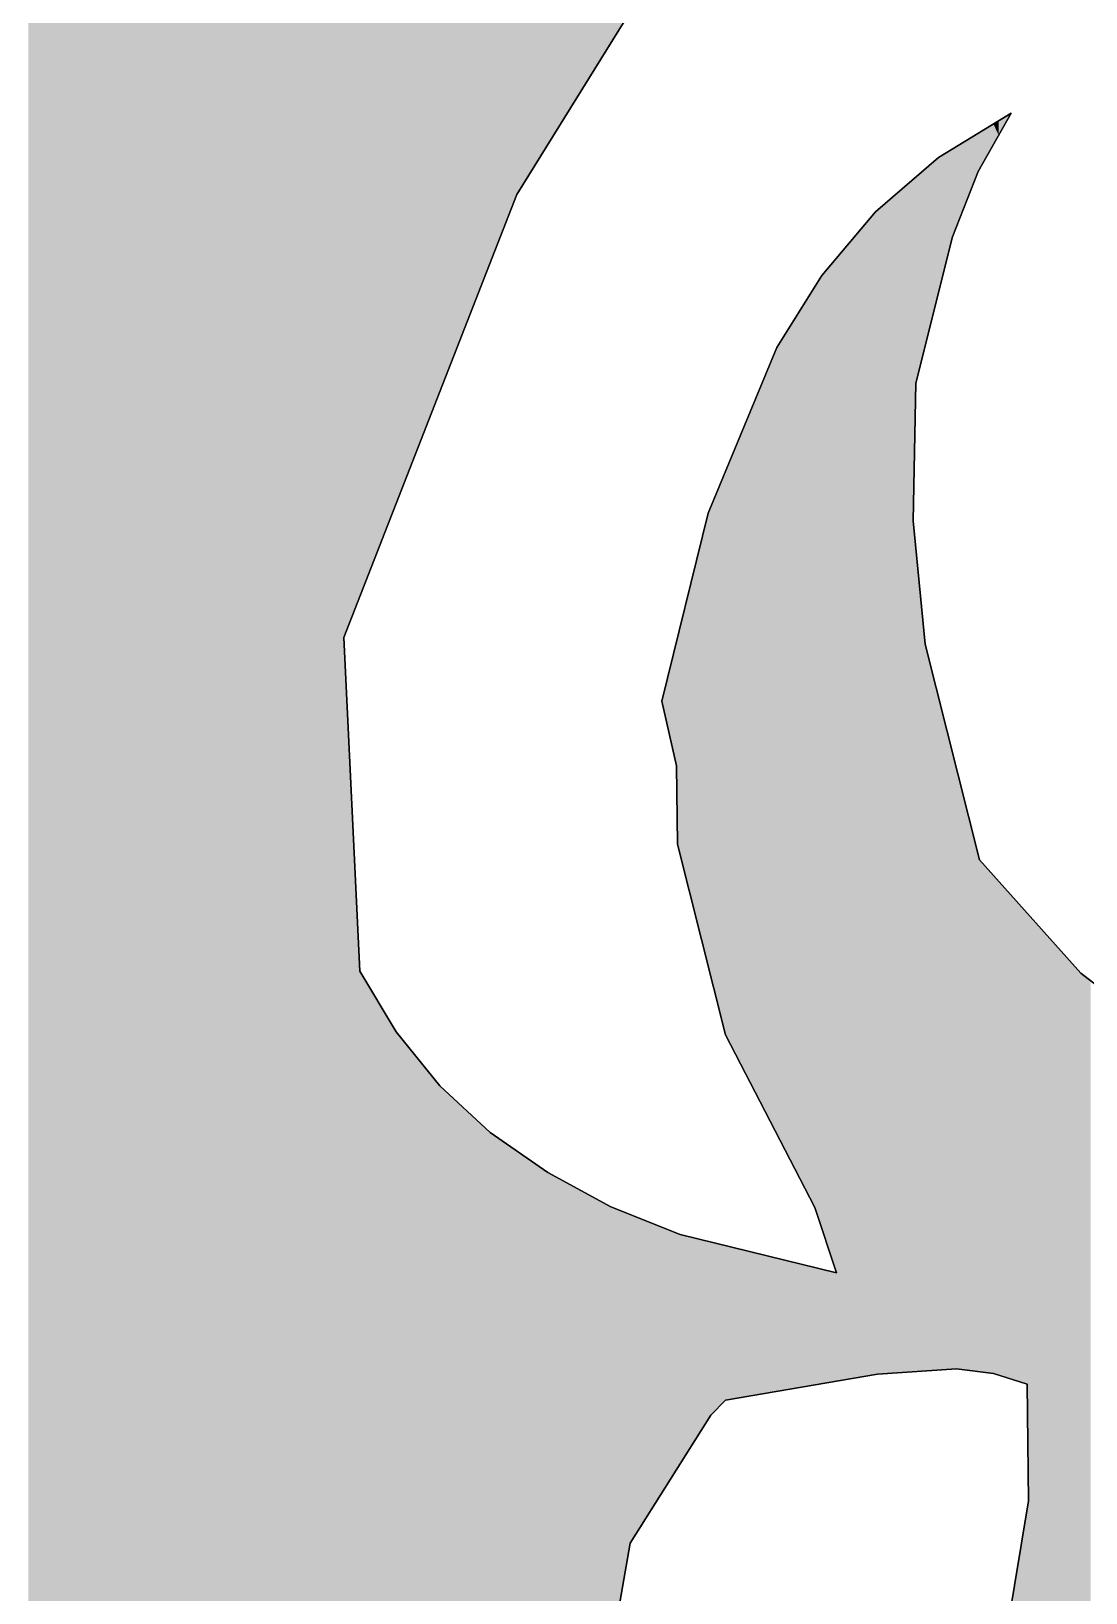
# Model space of a CAD drawing. Extents: x 15.2 to 16.8, y 8.5 to 9.48.
# Drawn here: x 15.4188 to 15.6401, y 8.8279 to 9.1555 of the extents above; entities that cross this region are included whole.
import ezdxf

# ---------------------------------------------------------------- set-up
doc = ezdxf.new("R2010")
doc.units = 0
doc.layers.add('LAYER_1', color=7, linetype='CONTINUOUS')

# ---------------------------------------------------------------- blocks, each defined once
blk = doc.blocks.new('*U9')
at = {"layer": 'LAYER_1', "color": 2}
for points in [[(15.53347, 9.14185), (15.53236, 9.35001), (15.53347, 9.3503)], [(15.53444, 9.14342), (15.53347, 9.3503), (15.53444, 9.35055)], [(15.5368, 9.14722), (15.53444, 9.35055), (15.5368, 9.35116)], [(15.53778, 9.1488), (15.5368, 9.35116), (15.53778, 9.35141)], [(15.53875, 9.15036), (15.53778, 9.35141), (15.53875, 9.35166)], [(15.54028, 9.15282), (15.53875, 9.35166), (15.54028, 9.35206)], [(15.54042, 9.15305), (15.54028, 9.35206), (15.54042, 9.3521)], [(15.54167, 9.15506), (15.54042, 9.3521), (15.54167, 9.35242)], [(15.5207, 9.12125), (15.51972, 9.34675), (15.5207, 9.347)], [(15.52111, 9.12192), (15.5207, 9.347), (15.52111, 9.34711)], [(15.52236, 9.12393), (15.52111, 9.34711), (15.52236, 9.34743)], [(15.52334, 9.1255), (15.52236, 9.34743), (15.52334, 9.34768)], [(15.52403, 9.12662), (15.52334, 9.34768), (15.52403, 9.34786)], [(15.52444, 9.12729), (15.52403, 9.34786), (15.52444, 9.34797)], [(15.52486, 9.12796), (15.52444, 9.34797), (15.52486, 9.34808)], [(15.52639, 9.13043), (15.52486, 9.34808), (15.52639, 9.34847)], [(15.52722, 9.13177), (15.52639, 9.34847), (15.52722, 9.34868)], [(15.52958, 9.13558), (15.52722, 9.34868), (15.52958, 9.34929)], [(15.53097, 9.13782), (15.52958, 9.34929), (15.53097, 9.34965)], [(15.53236, 9.14006), (15.53097, 9.34965), (15.53236, 9.35001)], [(15.50778, 9.08814), (15.50528, 9.34301), (15.50778, 9.34366)], [(15.50875, 9.09063), (15.50778, 9.34366), (15.50875, 9.34391)], [(15.51139, 9.09739), (15.50875, 9.34391), (15.51139, 9.34459)], [(15.51348, 9.10274), (15.51139, 9.34459), (15.51348, 9.34513)], [(15.515, 9.10665), (15.51348, 9.34513), (15.515, 9.34553)], [(15.51514, 9.107), (15.515, 9.34553), (15.51514, 9.34556)], [(15.51611, 9.1095), (15.51514, 9.34556), (15.51611, 9.34581)], [(15.51681, 9.11127), (15.51611, 9.34581), (15.51681, 9.34599)], [(15.51847, 9.11555), (15.51681, 9.34599), (15.51847, 9.34642)], [(15.51889, 9.11661), (15.51847, 9.34642), (15.51889, 9.34653)], [(15.51959, 9.1184), (15.51889, 9.34653), (15.51959, 9.34671)], [(15.51972, 9.11875), (15.51959, 9.34671), (15.51972, 9.34675)], [(15.49542, 9.05646), (15.49194, 9.33957), (15.49542, 9.34047)], [(15.50111, 9.07106), (15.49542, 9.34047), (15.50111, 9.34194)], [(15.50444, 9.07959), (15.50111, 9.34194), (15.50444, 9.3428)], [(15.50458, 9.07995), (15.50444, 9.3428), (15.50458, 9.34284)], [(15.50528, 9.08173), (15.50458, 9.34284), (15.50528, 9.34301)], [(15.49194, 9.04756), (15.49181, 9.33953), (15.49194, 9.33957)], [(15.49167, 9.04684), (15.49097, 9.27473), (15.49167, 9.27495)], [(15.49181, 9.04721), (15.49167, 9.27495), (15.49181, 9.275)], [(15.48375, 8.51194), (15.47583, 9.26995), (15.48375, 9.27245)], [(15.48389, 8.51189), (15.48375, 9.27245), (15.48389, 9.27249)], [(15.48375, 8.51194), (15.48375, 9.27245), (15.48389, 8.51189)], [(15.48444, 8.51167), (15.48389, 9.27249), (15.48444, 9.27267)], [(15.48389, 8.51189), (15.48389, 9.27249), (15.48444, 8.51167)], [(15.48736, 9.03581), (15.48444, 9.27267), (15.48736, 9.27359)], [(15.48778, 9.03689), (15.48736, 9.27359), (15.48778, 9.27372)], [(15.48889, 9.03974), (15.48778, 9.27372), (15.48889, 9.27408)], [(15.49014, 9.04293), (15.48889, 9.27408), (15.49014, 9.27447)], [(15.49097, 9.04507), (15.49014, 9.27447), (15.49097, 9.27473)], [(15.47083, 8.51698), (15.46972, 9.26802), (15.47083, 9.26837)], [(15.47236, 8.51639), (15.47083, 9.26837), (15.47236, 9.26885)], [(15.47083, 8.51698), (15.47083, 9.26837), (15.47236, 8.51639)], [(15.47583, 8.51503), (15.47236, 9.26885), (15.47583, 9.26995)], [(15.47236, 8.51639), (15.47236, 9.26885), (15.47583, 8.51503)], [(15.47583, 8.51503), (15.47583, 9.26995), (15.48375, 8.51194)], [(15.46736, 8.51834), (15.45722, 9.26407), (15.46736, 9.26727)], [(15.46847, 8.5179), (15.46736, 9.26727), (15.46847, 9.26763)], [(15.46736, 8.51834), (15.46736, 9.26727), (15.46847, 8.5179)], [(15.46944, 8.51753), (15.46847, 9.26763), (15.46944, 9.26793)], [(15.46847, 8.5179), (15.46847, 9.26763), (15.46944, 8.51753)], [(15.46972, 8.51742), (15.46944, 9.26793), (15.46972, 9.26802)], [(15.46944, 8.51753), (15.46944, 9.26793), (15.46972, 8.51742)], [(15.46972, 8.51742), (15.46972, 9.26802), (15.47083, 8.51698)], [(15.4518, 8.5265), (15.44847, 9.26131), (15.4518, 9.26236)], [(15.45722, 8.52365), (15.4518, 9.26236), (15.45722, 9.26407)], [(15.4518, 8.5265), (15.4518, 9.26236), (15.45722, 8.52365)], [(15.45722, 8.52365), (15.45722, 9.26407), (15.46736, 8.51834)], [(15.44486, 8.53014), (15.43861, 9.25819), (15.44486, 9.26017)], [(15.44847, 8.52824), (15.44486, 9.26017), (15.44847, 9.26131)], [(15.44486, 8.53014), (15.44486, 9.26017), (15.44847, 8.52824)], [(15.44847, 8.52824), (15.44847, 9.26131), (15.4518, 8.5265)], [(15.43319, 8.5381), (15.4318, 9.25482), (15.43319, 9.25551)], [(15.43861, 8.5344), (15.43319, 9.25551), (15.43861, 9.25819)], [(15.43319, 8.5381), (15.43319, 9.25551), (15.43861, 8.5344)], [(15.43861, 8.5344), (15.43861, 9.25819), (15.44486, 8.53014)], [(15.4318, 8.53904), (15.4243, 9.2511), (15.4318, 9.25482)], [(15.4318, 8.53904), (15.4318, 9.25482), (15.43319, 8.5381)], [(15.41945, 8.54837), (15.41819, 9.24807), (15.41945, 9.2487)], [(15.4243, 8.54416), (15.41945, 9.2487), (15.4243, 9.2511)], [(15.41945, 8.54837), (15.41945, 9.2487), (15.4243, 8.54416)], [(15.4243, 8.54416), (15.4243, 9.2511), (15.4318, 8.53904)], [(15.41819, 8.54945), (15.41819, 9.24807), (15.41945, 8.54837)], [(15.62181, 9.13369), (15.62181, 9.13673), (15.62444, 9.13833)], [(15.6175, 9.12611), (15.61514, 9.13267), (15.6175, 9.1341)], [(15.61778, 9.1266), (15.6175, 9.1341), (15.61778, 9.13427)], [(15.62069, 9.13173), (15.61778, 9.13427), (15.62069, 9.13605)], [(15.62181, 9.13369), (15.62069, 9.13605), (15.62181, 9.13673)], [(15.61208, 9.11236), (15.60916, 9.12903), (15.61208, 9.1308)], [(15.61222, 9.11272), (15.61208, 9.1308), (15.61222, 9.13089)], [(15.61292, 9.11448), (15.61222, 9.13089), (15.61292, 9.13131)], [(15.61514, 9.12012), (15.61292, 9.13131), (15.61514, 9.13267)], [(15.6075, 9.09396), (15.60639, 9.12663), (15.6075, 9.12759)], [(15.60916, 9.10064), (15.6075, 9.12759), (15.60916, 9.12903)], [(15.60389, 8.87426), (15.60181, 9.12268), (15.60389, 9.12447)], [(15.60444, 9.08167), (15.60389, 9.12447), (15.60444, 9.12495)], [(15.60639, 9.08949), (15.60444, 9.12495), (15.60639, 9.12663)], [(15.59986, 8.87399), (15.5993, 9.12052), (15.59986, 9.121)], [(15.60042, 8.87402), (15.59986, 9.121), (15.60042, 9.12148)], [(15.60111, 8.87407), (15.60042, 9.12148), (15.60111, 9.12207)], [(15.60139, 8.87409), (15.60111, 9.12207), (15.60139, 9.12231)], [(15.60181, 8.87412), (15.60139, 9.12231), (15.60181, 9.12268)], [(15.59597, 8.87368), (15.5957, 9.11731), (15.59597, 9.11764)], [(15.59639, 8.87375), (15.59597, 9.11764), (15.59639, 9.118)], [(15.59667, 8.87377), (15.59639, 9.118), (15.59667, 9.11824)], [(15.59778, 8.87385), (15.59667, 9.11824), (15.59778, 9.1192)], [(15.59819, 8.87387), (15.59778, 9.1192), (15.59819, 9.11956)], [(15.59847, 8.87389), (15.59819, 9.11956), (15.59847, 9.1198)], [(15.5993, 8.87395), (15.59847, 9.1198), (15.5993, 9.12052)], [(15.595, 8.87352), (15.59153, 9.11237), (15.595, 9.11648)], [(15.5957, 8.87363), (15.595, 9.11648), (15.5957, 9.11731)], [(15.59097, 8.87283), (15.58778, 9.10792), (15.59097, 9.11171)], [(15.59153, 8.87293), (15.59097, 9.11171), (15.59153, 9.11237)], [(15.58778, 8.89501), (15.58639, 9.10628), (15.58778, 9.10792)], [(15.58486, 8.90376), (15.58472, 9.1043), (15.58486, 9.10446)], [(15.58639, 8.89916), (15.58486, 9.10446), (15.58639, 9.10628)], [(15.58486, 8.90376), (15.58486, 9.10446), (15.58639, 8.89916)], [(15.58639, 8.89916), (15.58639, 9.10628), (15.58778, 8.89501)], [(15.5832, 8.90875), (15.58222, 9.10029), (15.5832, 9.10186)], [(15.58403, 8.90626), (15.5832, 9.10186), (15.58403, 9.10318)], [(15.5832, 8.90875), (15.5832, 9.10186), (15.58403, 8.90626)], [(15.58445, 8.905), (15.58403, 9.10318), (15.58445, 9.10386)], [(15.58403, 8.90626), (15.58403, 9.10318), (15.58445, 8.905)], [(15.58472, 8.90417), (15.58445, 9.10386), (15.58472, 9.1043)], [(15.58445, 8.905), (15.58445, 9.10386), (15.58472, 8.90417)], [(15.58472, 8.90417), (15.58472, 9.1043), (15.58486, 8.90376)], [(15.58111, 8.91278), (15.5807, 9.09785), (15.58111, 9.09851)], [(15.58181, 8.91143), (15.58111, 9.09851), (15.58181, 9.09963)], [(15.58111, 8.91278), (15.58111, 9.09851), (15.58181, 8.91143)], [(15.58209, 8.9109), (15.58181, 9.09963), (15.58209, 9.10008)], [(15.58181, 8.91143), (15.58181, 9.09963), (15.58209, 8.9109)], [(15.58222, 8.91063), (15.58209, 9.10008), (15.58222, 9.10029)], [(15.58209, 8.9109), (15.58209, 9.10008), (15.58222, 8.91063)], [(15.58222, 8.91063), (15.58222, 9.10029), (15.5832, 8.90875)], [(15.57945, 8.916), (15.57847, 9.09428), (15.57945, 9.09585)], [(15.57958, 8.91573), (15.57945, 9.09585), (15.57958, 9.09607)], [(15.57945, 8.916), (15.57945, 9.09585), (15.57958, 8.91573)], [(15.58014, 8.91466), (15.57958, 9.09607), (15.58014, 9.09696)], [(15.57958, 8.91573), (15.57958, 9.09607), (15.58014, 8.91466)], [(15.5807, 8.91358), (15.58014, 9.09696), (15.5807, 9.09785)], [(15.58014, 8.91466), (15.58014, 9.09696), (15.5807, 8.91358)], [(15.5807, 8.91358), (15.5807, 9.09785), (15.58111, 8.91278)], [(15.57708, 8.92057), (15.57652, 9.09116), (15.57708, 9.09206)], [(15.57791, 8.91896), (15.57708, 9.09206), (15.57791, 9.09339)], [(15.57708, 8.92057), (15.57708, 9.09206), (15.57791, 8.91896)], [(15.57806, 8.91868), (15.57791, 9.09339), (15.57806, 9.09362)], [(15.57791, 8.91896), (15.57791, 9.09339), (15.57806, 8.91868)], [(15.57847, 8.91788), (15.57806, 9.09362), (15.57847, 9.09428)], [(15.57806, 8.91868), (15.57806, 9.09362), (15.57847, 8.91788)], [(15.57847, 8.91788), (15.57847, 9.09428), (15.57945, 8.916)], [(15.57514, 8.92432), (15.57444, 9.08716), (15.57514, 9.08884)], [(15.57528, 8.92406), (15.57514, 9.08884), (15.57528, 9.08917)], [(15.57514, 8.92432), (15.57514, 9.08884), (15.57528, 8.92406)], [(15.57542, 8.92379), (15.57528, 9.08917), (15.57542, 9.08939)], [(15.57528, 8.92406), (15.57528, 9.08917), (15.57542, 8.92379)], [(15.57652, 8.92165), (15.57542, 9.08939), (15.57652, 9.09116)], [(15.57542, 8.92379), (15.57542, 9.08939), (15.57652, 8.92165)], [(15.57652, 8.92165), (15.57652, 9.09116), (15.57708, 8.92057)], [(15.57361, 8.92729), (15.57292, 9.08349), (15.57361, 9.08516)], [(15.57389, 8.92675), (15.57361, 9.08516), (15.57389, 9.08582)], [(15.57361, 8.92729), (15.57361, 9.08516), (15.57389, 8.92675)], [(15.57444, 8.92567), (15.57389, 9.08582), (15.57444, 9.08716)], [(15.57389, 8.92675), (15.57389, 9.08582), (15.57444, 8.92567)], [(15.57444, 8.92567), (15.57444, 9.08716), (15.57514, 8.92432)], [(15.57292, 8.92862), (15.57195, 9.08116), (15.57292, 9.08349)], [(15.57292, 8.92862), (15.57292, 9.08349), (15.57361, 8.92729)], [(15.57097, 8.93239), (15.57041, 9.07748), (15.57097, 9.07881)], [(15.57111, 8.93211), (15.57097, 9.07881), (15.57111, 9.07916)], [(15.57097, 8.93239), (15.57097, 9.07881), (15.57111, 8.93211)], [(15.5718, 8.93077), (15.57111, 9.07916), (15.5718, 9.08082)], [(15.57111, 8.93211), (15.57111, 9.07916), (15.5718, 8.93077)], [(15.57195, 8.9305), (15.5718, 9.08082), (15.57195, 9.08116)], [(15.5718, 8.93077), (15.5718, 9.08082), (15.57195, 8.9305)], [(15.57195, 8.9305), (15.57195, 9.08116), (15.57292, 8.92862)], [(15.56986, 8.93454), (15.56917, 9.07448), (15.56986, 9.07614)], [(15.57, 8.93426), (15.56986, 9.07614), (15.57, 9.07648)], [(15.56986, 8.93454), (15.56986, 9.07614), (15.57, 8.93426)], [(15.57014, 8.934), (15.57, 9.07648), (15.57014, 9.07681)], [(15.57, 8.93426), (15.57, 9.07648), (15.57014, 8.934)], [(15.57041, 8.93346), (15.57014, 9.07681), (15.57041, 9.07748)], [(15.57014, 8.934), (15.57014, 9.07681), (15.57041, 8.93346)], [(15.57041, 8.93346), (15.57041, 9.07748), (15.57097, 8.93239)], [(15.5682, 8.93775), (15.56792, 9.07148), (15.5682, 9.07215)], [(15.56903, 8.93614), (15.5682, 9.07215), (15.56903, 9.07415)], [(15.5682, 8.93775), (15.5682, 9.07215), (15.56903, 8.93614)], [(15.56917, 8.93587), (15.56903, 9.07415), (15.56917, 9.07448)], [(15.56903, 8.93614), (15.56903, 9.07415), (15.56917, 8.93587)], [(15.56917, 8.93587), (15.56917, 9.07448), (15.56986, 8.93454)], [(15.56681, 8.94044), (15.56584, 9.06647), (15.56681, 9.0688)], [(15.56694, 8.94018), (15.56681, 9.0688), (15.56694, 9.06913)], [(15.56681, 8.94044), (15.56681, 9.0688), (15.56694, 8.94018)], [(15.56778, 8.93856), (15.56694, 9.06913), (15.56778, 9.07114)], [(15.56694, 8.94018), (15.56694, 9.06913), (15.56778, 8.93856)], [(15.56792, 8.93829), (15.56778, 9.07114), (15.56792, 9.07148)], [(15.56778, 8.93856), (15.56778, 9.07114), (15.56792, 8.93829)], [(15.56792, 8.93829), (15.56792, 9.07148), (15.5682, 8.93775)], [(15.56584, 8.94231), (15.56514, 9.06479), (15.56584, 9.06647)], [(15.56584, 8.94231), (15.56584, 9.06647), (15.56681, 8.94044)], [(15.56445, 8.945), (15.56375, 9.06145), (15.56445, 9.06313)], [(15.56514, 8.94366), (15.56445, 9.06313), (15.56514, 9.06479)], [(15.56445, 8.945), (15.56445, 9.06313), (15.56514, 8.94366)], [(15.56514, 8.94366), (15.56514, 9.06479), (15.56584, 8.94231)], [(15.56278, 8.95167), (15.56236, 9.05813), (15.56278, 9.05912)], [(15.56306, 8.95056), (15.56278, 9.05912), (15.56306, 9.05979)], [(15.56278, 8.95167), (15.56278, 9.05912), (15.56306, 8.95056)], [(15.56333, 8.94945), (15.56306, 9.05979), (15.56333, 9.06046)], [(15.56306, 8.95056), (15.56306, 9.05979), (15.56333, 8.94945)], [(15.56375, 8.94779), (15.56333, 9.06046), (15.56375, 9.06145)], [(15.56333, 8.94945), (15.56333, 9.06046), (15.56375, 8.94779)], [(15.56375, 8.94779), (15.56375, 9.06145), (15.56445, 8.945)], [(15.56125, 8.95777), (15.56111, 9.05511), (15.56125, 9.05545)], [(15.56139, 8.95723), (15.56125, 9.05545), (15.56139, 9.05578)], [(15.56125, 8.95777), (15.56125, 9.05545), (15.56139, 8.95723)], [(15.56181, 8.95555), (15.56139, 9.05578), (15.56181, 9.05679)], [(15.56139, 8.95723), (15.56139, 9.05578), (15.56181, 8.95555)], [(15.56194, 8.95501), (15.56181, 9.05679), (15.56194, 9.05712)], [(15.56181, 8.95555), (15.56181, 9.05679), (15.56194, 8.95501)], [(15.56209, 8.95444), (15.56194, 9.05712), (15.56209, 9.05746)], [(15.56194, 8.95501), (15.56194, 9.05712), (15.56209, 8.95444)], [(15.56236, 8.95333), (15.56209, 9.05746), (15.56236, 9.05813)], [(15.56209, 8.95444), (15.56209, 9.05746), (15.56236, 8.95333)], [(15.56236, 8.95333), (15.56236, 9.05813), (15.56278, 8.95167)], [(15.56028, 8.96168), (15.55986, 9.05051), (15.56028, 9.05219)], [(15.5607, 8.96), (15.56028, 9.05219), (15.5607, 9.05389)], [(15.56028, 8.96168), (15.56028, 9.05219), (15.5607, 8.96)], [(15.56083, 8.95945), (15.5607, 9.05389), (15.56083, 9.05444)], [(15.5607, 8.96), (15.5607, 9.05389), (15.56083, 8.95945)], [(15.56111, 8.95834), (15.56083, 9.05444), (15.56111, 9.05511)], [(15.56083, 8.95945), (15.56083, 9.05444), (15.56111, 8.95834)], [(15.56111, 8.95834), (15.56111, 9.05511), (15.56125, 8.95777)], [(15.55944, 8.96501), (15.55916, 9.04767), (15.55944, 9.0488)], [(15.55972, 8.9639), (15.55944, 9.0488), (15.55972, 9.04993)], [(15.55944, 8.96501), (15.55944, 9.0488), (15.55972, 8.9639)], [(15.55986, 8.96333), (15.55972, 9.04993), (15.55986, 9.05051)], [(15.55972, 8.9639), (15.55972, 9.04993), (15.55986, 8.96333)], [(15.55986, 8.96333), (15.55986, 9.05051), (15.56028, 8.96168)], [(15.55889, 8.96721), (15.55861, 9.04544), (15.55889, 9.04657)], [(15.55903, 8.96667), (15.55889, 9.04657), (15.55903, 9.04712)], [(15.55889, 8.96721), (15.55889, 9.04657), (15.55903, 8.96667)], [(15.55916, 8.96613), (15.55903, 9.04712), (15.55916, 9.04767)], [(15.55903, 8.96667), (15.55903, 9.04712), (15.55916, 8.96613)], [(15.55916, 8.96613), (15.55916, 9.04767), (15.55944, 8.96501)], [(15.55819, 8.97), (15.55778, 9.04206), (15.55819, 9.04374)], [(15.55834, 8.96943), (15.55819, 9.04374), (15.55834, 9.04431)], [(15.55819, 8.97), (15.55819, 9.04374), (15.55834, 8.96943)], [(15.55847, 8.96889), (15.55834, 9.04431), (15.55847, 9.04486)], [(15.55834, 8.96943), (15.55834, 9.04431), (15.55847, 8.96889)], [(15.55861, 8.96832), (15.55847, 9.04486), (15.55861, 9.04544)], [(15.55847, 8.96889), (15.55847, 9.04486), (15.55861, 8.96832)], [(15.55861, 8.96832), (15.55861, 9.04544), (15.55889, 8.96721)], [(15.55778, 8.97166), (15.55625, 9.03584), (15.55778, 9.04206)], [(15.55778, 8.97166), (15.55778, 9.04206), (15.55819, 8.97)], [(15.55625, 8.97779), (15.55611, 9.03529), (15.55625, 9.03584)], [(15.55625, 8.97779), (15.55625, 9.03584), (15.55778, 8.97166)], [(15.55597, 8.9789), (15.555, 9.03077), (15.55597, 9.03471)], [(15.55611, 8.97833), (15.55597, 9.03471), (15.55611, 9.03529)], [(15.55597, 8.9789), (15.55597, 9.03471), (15.55611, 8.97833)], [(15.55611, 8.97833), (15.55611, 9.03529), (15.55625, 8.97779)], [(15.55472, 8.98389), (15.55459, 9.02909), (15.55472, 9.02964)], [(15.555, 8.98278), (15.55472, 9.02964), (15.555, 9.03077)], [(15.55472, 8.98389), (15.55472, 9.02964), (15.555, 8.98278)], [(15.555, 8.98278), (15.555, 9.03077), (15.55597, 8.9789)], [(15.48444, 8.51167), (15.48444, 9.02833), (15.48736, 8.51054)], [(15.55417, 9.00139), (15.55292, 9.02232), (15.55417, 9.02739)], [(15.55444, 8.985), (15.55417, 9.02739), (15.55444, 9.02852)], [(15.55417, 9.00139), (15.55417, 9.02739), (15.55444, 8.985)], [(15.55459, 8.98443), (15.55444, 9.02852), (15.55459, 9.02909)], [(15.55444, 8.985), (15.55444, 9.02852), (15.55459, 8.98443)], [(15.55459, 8.98443), (15.55459, 9.02909), (15.55472, 8.98389)], [(15.55278, 9.00759), (15.55111, 9.015), (15.55278, 9.02174)], [(15.55292, 9.00696), (15.55278, 9.02174), (15.55292, 9.02232)], [(15.55278, 9.00759), (15.55278, 9.02174), (15.55292, 9.00696)], [(15.55292, 9.00696), (15.55292, 9.02232), (15.55417, 9.00139)], [(15.61292, 8.87486), (15.61292, 9.001), (15.61514, 8.87459)], [(15.61514, 8.87459), (15.61514, 8.99215), (15.6175, 8.87429)], [(15.6175, 8.87429), (15.6175, 8.98277), (15.61778, 8.87425)], [(15.61778, 8.87425), (15.61778, 8.98166), (15.62069, 8.87389)], [(15.62069, 8.87389), (15.62069, 8.9784), (15.62181, 8.87354)], [(15.62181, 8.87354), (15.62181, 8.97716), (15.62444, 8.87271)], [(15.62444, 8.87271), (15.62444, 8.97421), (15.62486, 8.87258)], [(15.62486, 8.87258), (15.62486, 8.97374), (15.62736, 8.8718)], [(15.62736, 8.8718), (15.62736, 8.97095), (15.62778, 8.87166)], [(15.62778, 8.87166), (15.62778, 8.97048), (15.62806, 8.84722)], [(15.48736, 8.51054), (15.48736, 8.96715), (15.48778, 8.51037)], [(15.48778, 8.51037), (15.48778, 8.95833), (15.48889, 8.50994)], [(15.48889, 8.50994), (15.48889, 8.95647), (15.49014, 8.50945)], [(15.49014, 8.50945), (15.49014, 8.95438), (15.49097, 8.50913)], [(15.49097, 8.50913), (15.49097, 8.95299), (15.49167, 8.50886)], [(15.49167, 8.50886), (15.49167, 8.95183), (15.49181, 8.5088)], [(15.49181, 8.5088), (15.49181, 8.95159), (15.49194, 8.50875)], [(15.49194, 8.50875), (15.49194, 8.95137), (15.49542, 8.50782)], [(15.49542, 8.50782), (15.49542, 8.94556), (15.50111, 8.5063)], [(15.62806, 8.73048), (15.62778, 8.84554), (15.62806, 8.84722)], [(15.62736, 8.72792), (15.62486, 8.82789), (15.62736, 8.84299)], [(15.62778, 8.72946), (15.62736, 8.84299), (15.62778, 8.84554)]]:
    blk.add_solid(points, dxfattribs=at)
at = {"layer": 'LAYER_1', "color": 2, "extrusion": (0, 0, -1)}
for points in [[(-15.53347, 9.14185), (-15.53347, 9.3503), (-15.53444, 9.14342)], [(-15.53444, 9.14342), (-15.53444, 9.35055), (-15.5368, 9.14722)], [(-15.5368, 9.14722), (-15.5368, 9.35116), (-15.53778, 9.1488)], [(-15.53778, 9.1488), (-15.53778, 9.35141), (-15.53875, 9.15036)], [(-15.53875, 9.15036), (-15.53875, 9.35166), (-15.54028, 9.15282)], [(-15.54028, 9.15282), (-15.54028, 9.35206), (-15.54042, 9.15305)], [(-15.54042, 9.15305), (-15.54042, 9.3521), (-15.54167, 9.15506)], [(-15.54167, 9.15506), (-15.54167, 9.35242), (-15.54264, 9.15663)], [(-15.5207, 9.12125), (-15.5207, 9.347), (-15.52111, 9.12192)], [(-15.52111, 9.12192), (-15.52111, 9.34711), (-15.52236, 9.12393)], [(-15.52236, 9.12393), (-15.52236, 9.34743), (-15.52334, 9.1255)], [(-15.52334, 9.1255), (-15.52334, 9.34768), (-15.52403, 9.12662)], [(-15.52403, 9.12662), (-15.52403, 9.34786), (-15.52444, 9.12729)], [(-15.52444, 9.12729), (-15.52444, 9.34797), (-15.52486, 9.12796)], [(-15.52486, 9.12796), (-15.52486, 9.34808), (-15.52639, 9.13043)], [(-15.52639, 9.13043), (-15.52639, 9.34847), (-15.52722, 9.13177)], [(-15.52722, 9.13177), (-15.52722, 9.34868), (-15.52958, 9.13558)], [(-15.52958, 9.13558), (-15.52958, 9.34929), (-15.53097, 9.13782)], [(-15.53097, 9.13782), (-15.53097, 9.34965), (-15.53236, 9.14006)], [(-15.53236, 9.14006), (-15.53236, 9.35001), (-15.53347, 9.14185)], [(-15.50778, 9.08814), (-15.50778, 9.34366), (-15.50875, 9.09063)], [(-15.50875, 9.09063), (-15.50875, 9.34391), (-15.51139, 9.09739)], [(-15.51139, 9.09739), (-15.51139, 9.34459), (-15.51348, 9.10274)], [(-15.51348, 9.10274), (-15.51348, 9.34513), (-15.515, 9.10665)], [(-15.515, 9.10665), (-15.515, 9.34553), (-15.51514, 9.107)], [(-15.51514, 9.107), (-15.51514, 9.34556), (-15.51611, 9.1095)], [(-15.51611, 9.1095), (-15.51611, 9.34581), (-15.51681, 9.11127)], [(-15.51681, 9.11127), (-15.51681, 9.34599), (-15.51847, 9.11555)], [(-15.51847, 9.11555), (-15.51847, 9.34642), (-15.51889, 9.11661)], [(-15.51889, 9.11661), (-15.51889, 9.34653), (-15.51959, 9.1184)], [(-15.51959, 9.1184), (-15.51959, 9.34671), (-15.51972, 9.11875)], [(-15.51972, 9.11875), (-15.51972, 9.34675), (-15.5207, 9.12125)], [(-15.49542, 9.05646), (-15.49542, 9.34047), (-15.50111, 9.07106)], [(-15.50111, 9.07106), (-15.50111, 9.34194), (-15.50444, 9.07959)], [(-15.50444, 9.07959), (-15.50444, 9.3428), (-15.50458, 9.07995)], [(-15.50458, 9.07995), (-15.50458, 9.34284), (-15.50528, 9.08173)], [(-15.50528, 9.08173), (-15.50528, 9.34301), (-15.50778, 9.08814)], [(-15.49181, 9.04721), (-15.49181, 9.33953), (-15.49194, 9.04756)], [(-15.49194, 9.04756), (-15.49194, 9.33957), (-15.49542, 9.05646)], [(-15.49167, 9.04684), (-15.49167, 9.27495), (-15.49181, 9.04721)], [(-15.48444, 9.02833), (-15.48444, 9.27267), (-15.48736, 9.03581)], [(-15.48736, 9.03581), (-15.48736, 9.27359), (-15.48778, 9.03689)], [(-15.48778, 9.03689), (-15.48778, 9.27372), (-15.48889, 9.03974)], [(-15.48889, 9.03974), (-15.48889, 9.27408), (-15.49014, 9.04293)], [(-15.49014, 9.04293), (-15.49014, 9.27447), (-15.49097, 9.04507)], [(-15.49097, 9.04507), (-15.49097, 9.27473), (-15.49167, 9.04684)], [(-15.6175, 9.12611), (-15.6175, 9.1341), (-15.61778, 9.1266)], [(-15.61778, 9.1266), (-15.61778, 9.13427), (-15.62069, 9.13173)], [(-15.62069, 9.13173), (-15.62069, 9.13605), (-15.62181, 9.13369)], [(-15.61208, 9.11236), (-15.61208, 9.1308), (-15.61222, 9.11272)], [(-15.61222, 9.11272), (-15.61222, 9.13089), (-15.61292, 9.11448)], [(-15.61292, 9.11448), (-15.61292, 9.13131), (-15.61514, 9.12012)], [(-15.61514, 9.12012), (-15.61514, 9.13267), (-15.6175, 9.12611)], [(-15.6075, 9.09396), (-15.6075, 9.12759), (-15.60916, 9.10064)], [(-15.60916, 9.10064), (-15.60916, 9.12903), (-15.61208, 9.11236)], [(-15.60389, 9.05278), (-15.60389, 9.12447), (-15.60444, 9.08167)], [(-15.60444, 9.08167), (-15.60444, 9.12495), (-15.60639, 9.08949)], [(-15.60639, 9.08949), (-15.60639, 9.12663), (-15.6075, 9.09396)], [(-15.59986, 8.87399), (-15.59986, 9.121), (-15.60042, 8.87402)], [(-15.60042, 8.87402), (-15.60042, 9.12148), (-15.60111, 8.87407)], [(-15.60111, 8.87407), (-15.60111, 9.12207), (-15.60139, 8.87409)], [(-15.60139, 8.87409), (-15.60139, 9.12231), (-15.60181, 8.87412)], [(-15.60181, 8.87412), (-15.60181, 9.12268), (-15.60389, 8.87426)], [(-15.59597, 8.87368), (-15.59597, 9.11764), (-15.59639, 8.87375)], [(-15.59639, 8.87375), (-15.59639, 9.118), (-15.59667, 8.87377)], [(-15.59667, 8.87377), (-15.59667, 9.11824), (-15.59778, 8.87385)], [(-15.59778, 8.87385), (-15.59778, 9.1192), (-15.59819, 8.87387)], [(-15.59819, 8.87387), (-15.59819, 9.11956), (-15.59847, 8.87389)], [(-15.59847, 8.87389), (-15.59847, 9.1198), (-15.5993, 8.87395)], [(-15.5993, 8.87395), (-15.5993, 9.12052), (-15.59986, 8.87399)], [(-15.595, 8.87352), (-15.595, 9.11648), (-15.5957, 8.87363)], [(-15.5957, 8.87363), (-15.5957, 9.11731), (-15.59597, 8.87368)], [(-15.59097, 8.87283), (-15.59097, 9.11171), (-15.59153, 8.87293)], [(-15.59153, 8.87293), (-15.59153, 9.11237), (-15.595, 8.87352)], [(-15.58778, 8.87229), (-15.58778, 9.10792), (-15.59097, 8.87283)], [(-15.60389, 8.87426), (-15.60389, 9.05278), (-15.60444, 8.87429)], [(-15.60444, 8.87429), (-15.60389, 9.05278), (-15.60444, 9.04703)], [(-15.60444, 8.87429), (-15.60444, 9.04703), (-15.60639, 8.87443)], [(-15.60639, 8.87443), (-15.60444, 9.04703), (-15.60639, 9.02694)], [(-15.48736, 8.51054), (-15.48444, 9.02833), (-15.48736, 8.96715)], [(-15.60639, 8.87443), (-15.60639, 9.02694), (-15.6075, 8.8745)], [(-15.6075, 8.8745), (-15.60639, 9.02694), (-15.6075, 9.02252)], [(-15.6075, 8.8745), (-15.6075, 9.02252), (-15.60916, 8.87461)], [(-15.60916, 8.87461), (-15.6075, 9.02252), (-15.60916, 9.01591)], [(-15.60916, 8.87461), (-15.60916, 9.01591), (-15.61208, 8.87481)], [(-15.61208, 8.87481), (-15.60916, 9.01591), (-15.61208, 9.00432)], [(-15.61208, 8.87481), (-15.61208, 9.00432), (-15.61222, 8.87482)], [(-15.61222, 8.87482), (-15.61208, 9.00432), (-15.61222, 9.00375)], [(-15.61222, 8.87482), (-15.61222, 9.00375), (-15.61292, 8.87486)], [(-15.61292, 8.87486), (-15.61222, 9.00375), (-15.61292, 9.001)], [(-15.61514, 8.87459), (-15.61292, 9.001), (-15.61514, 8.99215)], [(-15.6175, 8.87429), (-15.61514, 8.99215), (-15.6175, 8.98277)], [(-15.61778, 8.87425), (-15.6175, 8.98277), (-15.61778, 8.98166)], [(-15.62069, 8.87389), (-15.61778, 8.98166), (-15.62069, 8.9784)], [(-15.62181, 8.87354), (-15.62069, 8.9784), (-15.62181, 8.97716)], [(-15.62444, 8.87271), (-15.62181, 8.97716), (-15.62444, 8.97421)], [(-15.62486, 8.87258), (-15.62444, 8.97421), (-15.62486, 8.97374)], [(-15.62736, 8.8718), (-15.62486, 8.97374), (-15.62736, 8.97095)], [(-15.62778, 8.87166), (-15.62736, 8.97095), (-15.62778, 8.97048)], [(-15.62806, 8.84722), (-15.62778, 8.97048), (-15.62806, 8.97017)], [(-15.62806, 8.73048), (-15.62806, 8.97017), (-15.63111, 8.74167)], [(-15.63111, 8.74167), (-15.62806, 8.97017), (-15.63111, 8.96676)], [(-15.48778, 8.51037), (-15.48736, 8.96715), (-15.48778, 8.95833)], [(-15.63111, 8.74167), (-15.63111, 8.96676), (-15.63181, 8.74423)], [(-15.63181, 8.74423), (-15.63111, 8.96676), (-15.63181, 8.96598)], [(-15.63181, 8.74423), (-15.63181, 8.96598), (-15.63319, 8.74931)], [(-15.63319, 8.74931), (-15.63181, 8.96598), (-15.63319, 8.96443)], [(-15.63319, 8.74931), (-15.63319, 8.96443), (-15.63472, 8.75492)], [(-15.63472, 8.75492), (-15.63319, 8.96443), (-15.63472, 8.96272)], [(-15.63472, 8.75492), (-15.63472, 8.96272), (-15.63902, 8.77069)], [(-15.63902, 8.77069), (-15.63472, 8.96272), (-15.63902, 8.95791)], [(-15.48889, 8.50994), (-15.48778, 8.95833), (-15.48889, 8.95647)], [(-15.63902, 8.77069), (-15.63902, 8.95791), (-15.64111, 8.77835)], [(-15.64111, 8.77835), (-15.63902, 8.95791), (-15.64111, 8.9563)], [(-15.49014, 8.50945), (-15.48889, 8.95647), (-15.49014, 8.95438)], [(-15.49097, 8.50913), (-15.49014, 8.95438), (-15.49097, 8.95299)], [(-15.49167, 8.50886), (-15.49097, 8.95299), (-15.49167, 8.95183)], [(-15.49181, 8.5088), (-15.49167, 8.95183), (-15.49181, 8.95159)], [(-15.49194, 8.50875), (-15.49181, 8.95159), (-15.49194, 8.95137)], [(-15.49542, 8.50782), (-15.49194, 8.95137), (-15.49542, 8.94556)], [(-15.50111, 8.5063), (-15.49542, 8.94556), (-15.50111, 8.93856)], [(-15.50111, 8.53167), (-15.50111, 8.93856), (-15.50444, 8.55664)], [(-15.50444, 8.55664), (-15.50111, 8.93856), (-15.50444, 8.93447)], [(-15.50444, 8.60833), (-15.50444, 8.93447), (-15.50458, 8.60915)], [(-15.50458, 8.60915), (-15.50444, 8.93447), (-15.50458, 8.9343)], [(-15.50458, 8.60915), (-15.50458, 8.9343), (-15.50528, 8.61313)], [(-15.50528, 8.61313), (-15.50458, 8.9343), (-15.50528, 8.93365)], [(-15.50528, 8.61313), (-15.50528, 8.93365), (-15.50778, 8.62751)], [(-15.50778, 8.62751), (-15.50528, 8.93365), (-15.50778, 8.93131)], [(-15.50778, 8.62751), (-15.50778, 8.93131), (-15.50875, 8.63309)], [(-15.50875, 8.63309), (-15.50778, 8.93131), (-15.50875, 8.93041)], [(-15.50875, 8.63309), (-15.50875, 8.93041), (-15.51139, 8.64826)], [(-15.51139, 8.64826), (-15.50875, 8.93041), (-15.51139, 8.92794)], [(-15.51139, 8.64826), (-15.51139, 8.92794), (-15.51348, 8.66027)], [(-15.51348, 8.66027), (-15.51139, 8.92794), (-15.51348, 8.92599)], [(-15.51348, 8.66027), (-15.51348, 8.92599), (-15.515, 8.66904)], [(-15.515, 8.66904), (-15.51348, 8.92599), (-15.515, 8.92457)], [(-15.515, 8.66904), (-15.515, 8.92457), (-15.51514, 8.66982)], [(-15.51514, 8.66982), (-15.515, 8.92457), (-15.51514, 8.92444)], [(-15.51514, 8.66982), (-15.51514, 8.92444), (-15.51611, 8.67543)], [(-15.51611, 8.67543), (-15.51514, 8.92444), (-15.51611, 8.92377)], [(-15.51611, 8.67543), (-15.51611, 8.92377), (-15.51681, 8.67941)], [(-15.51681, 8.67941), (-15.51611, 8.92377), (-15.51681, 8.92329)], [(-15.51681, 8.67941), (-15.51681, 8.92329), (-15.51847, 8.689)], [(-15.51847, 8.689), (-15.51681, 8.92329), (-15.51847, 8.92214)], [(-15.51847, 8.689), (-15.51847, 8.92214), (-15.51889, 8.69138)], [(-15.51889, 8.69138), (-15.51847, 8.92214), (-15.51889, 8.92185)], [(-15.51889, 8.69138), (-15.51889, 8.92185), (-15.51959, 8.6954)], [(-15.51959, 8.6954), (-15.51889, 8.92185), (-15.51959, 8.92137)], [(-15.51959, 8.6954), (-15.51959, 8.92137), (-15.51972, 8.69618)], [(-15.51972, 8.69618), (-15.51959, 8.92137), (-15.51972, 8.92128)], [(-15.51972, 8.69618), (-15.51972, 8.92128), (-15.5207, 8.70179)], [(-15.5207, 8.70179), (-15.51972, 8.92128), (-15.5207, 8.92061)], [(-15.5207, 8.70179), (-15.5207, 8.92061), (-15.52111, 8.70417)], [(-15.52111, 8.70417), (-15.5207, 8.92061), (-15.52111, 8.92032)], [(-15.52111, 8.70417), (-15.52111, 8.92032), (-15.52236, 8.71134)], [(-15.52236, 8.71134), (-15.52111, 8.92032), (-15.52236, 8.91946)], [(-15.52236, 8.71134), (-15.52236, 8.91946), (-15.52334, 8.71696)], [(-15.52334, 8.71696), (-15.52236, 8.91946), (-15.52334, 8.91879)], [(-15.52334, 8.71696), (-15.52334, 8.91879), (-15.52403, 8.72094)], [(-15.52403, 8.72094), (-15.52334, 8.91879), (-15.52403, 8.91831)], [(-15.52403, 8.72094), (-15.52403, 8.91831), (-15.52444, 8.72331)], [(-15.52444, 8.72331), (-15.52403, 8.91831), (-15.52444, 8.91803)], [(-15.52444, 8.72331), (-15.52444, 8.91803), (-15.52486, 8.72573)], [(-15.52486, 8.72573), (-15.52444, 8.91803), (-15.52486, 8.91774)], [(-15.52486, 8.72573), (-15.52486, 8.91774), (-15.52639, 8.73451)], [(-15.52639, 8.73451), (-15.52486, 8.91774), (-15.52639, 8.91669)], [(-15.52639, 8.73451), (-15.52639, 8.91669), (-15.52722, 8.7393)], [(-15.52722, 8.7393), (-15.52639, 8.91669), (-15.52722, 8.91611)], [(-15.52722, 8.7393), (-15.52722, 8.91611), (-15.52958, 8.75287)], [(-15.52958, 8.75287), (-15.52722, 8.91611), (-15.52958, 8.91482)], [(-15.52958, 8.75287), (-15.52958, 8.91482), (-15.53097, 8.76086)], [(-15.53097, 8.76086), (-15.52958, 8.91482), (-15.53097, 8.91406)], [(-15.53097, 8.76086), (-15.53097, 8.91406), (-15.53236, 8.76886)], [(-15.53236, 8.76886), (-15.53097, 8.91406), (-15.53236, 8.9133)], [(-15.53236, 8.76886), (-15.53236, 8.9133), (-15.53347, 8.77525)], [(-15.53347, 8.77525), (-15.53236, 8.9133), (-15.53347, 8.91269)], [(-15.53347, 8.77525), (-15.53347, 8.91269), (-15.53444, 8.78083)], [(-15.53444, 8.78083), (-15.53347, 8.91269), (-15.53444, 8.91216)], [(-15.53444, 8.78083), (-15.53444, 8.91216), (-15.5368, 8.7944)], [(-15.5368, 8.7944), (-15.53444, 8.91216), (-15.5368, 8.91087)], [(-15.5368, 8.7944), (-15.5368, 8.91087), (-15.53778, 8.80001)], [(-15.53778, 8.80001), (-15.5368, 8.91087), (-15.53778, 8.91034)], [(-15.53778, 8.80001), (-15.53778, 8.91034), (-15.53875, 8.80559)], [(-15.53875, 8.80559), (-15.53778, 8.91034), (-15.53875, 8.90981)], [(-15.53875, 8.80559), (-15.53875, 8.90981), (-15.54028, 8.81436)], [(-15.54028, 8.81436), (-15.53875, 8.90981), (-15.54028, 8.90897)], [(-15.54028, 8.81436), (-15.54028, 8.90897), (-15.54042, 8.81518)], [(-15.54042, 8.81518), (-15.54028, 8.90897), (-15.54042, 8.90889)], [(-15.54042, 8.81518), (-15.54042, 8.90889), (-15.54167, 8.82235)], [(-15.54167, 8.82235), (-15.54042, 8.90889), (-15.54167, 8.90839)], [(-15.54167, 8.82235), (-15.54167, 8.90839), (-15.54264, 8.82793)], [(-15.54264, 8.82793), (-15.54167, 8.90839), (-15.54264, 8.90801)], [(-15.54264, 8.82793), (-15.54264, 8.90801), (-15.54445, 8.83834)], [(-15.54445, 8.83834), (-15.54264, 8.90801), (-15.54445, 8.90728)], [(-15.54445, 8.83834), (-15.54445, 8.90728), (-15.54639, 8.84141)], [(-15.54639, 8.84141), (-15.54445, 8.90728), (-15.54639, 8.9065)], [(-15.54639, 8.84141), (-15.54639, 8.9065), (-15.54736, 8.84295)], [(-15.54736, 8.84295), (-15.54639, 8.9065), (-15.54736, 8.90611)], [(-15.54736, 8.84295), (-15.54736, 8.90611), (-15.54778, 8.84361)], [(-15.54778, 8.84361), (-15.54736, 8.90611), (-15.54778, 8.90594)], [(-15.54778, 8.84361), (-15.54778, 8.90594), (-15.54833, 8.84449)], [(-15.54833, 8.84449), (-15.54778, 8.90594), (-15.54833, 8.90572)], [(-15.54833, 8.84449), (-15.54833, 8.90572), (-15.54958, 8.84646)], [(-15.54958, 8.84646), (-15.54833, 8.90572), (-15.54958, 8.90522)], [(-15.54958, 8.84646), (-15.54958, 8.90522), (-15.55042, 8.84778)], [(-15.55042, 8.84778), (-15.54958, 8.90522), (-15.55042, 8.90489)], [(-15.55042, 8.84778), (-15.55042, 8.90489), (-15.55111, 8.84888)], [(-15.55111, 8.84888), (-15.55042, 8.90489), (-15.55111, 8.90461)], [(-15.55111, 8.84888), (-15.55111, 8.90461), (-15.55278, 8.85151)], [(-15.55278, 8.85151), (-15.55111, 8.90461), (-15.55278, 8.90394)], [(-15.55278, 8.85151), (-15.55278, 8.90394), (-15.55292, 8.85174)], [(-15.55292, 8.85174), (-15.55278, 8.90394), (-15.55292, 8.90388)], [(-15.55292, 8.85174), (-15.55292, 8.90388), (-15.55417, 8.85371)], [(-15.55417, 8.85371), (-15.55292, 8.90388), (-15.55417, 8.90338)], [(-15.55417, 8.85371), (-15.55417, 8.90338), (-15.55444, 8.85415)], [(-15.55444, 8.85415), (-15.55417, 8.90338), (-15.55444, 8.90327)], [(-15.55444, 8.85415), (-15.55444, 8.90327), (-15.55459, 8.85438)], [(-15.55459, 8.85438), (-15.55444, 8.90327), (-15.55459, 8.90321)], [(-15.55459, 8.85438), (-15.55459, 8.90321), (-15.55472, 8.85459)], [(-15.55472, 8.85459), (-15.55459, 8.90321), (-15.55472, 8.90316)], [(-15.55472, 8.85459), (-15.55472, 8.90316), (-15.555, 8.85503)], [(-15.555, 8.85503), (-15.55472, 8.90316), (-15.555, 8.90305)], [(-15.555, 8.85503), (-15.555, 8.90305), (-15.55597, 8.85657)], [(-15.55597, 8.85657), (-15.555, 8.90305), (-15.55597, 8.90281)], [(-15.55597, 8.85657), (-15.55597, 8.90281), (-15.55611, 8.85679)], [(-15.55611, 8.85679), (-15.55597, 8.90281), (-15.55611, 8.90278)], [(-15.55611, 8.85679), (-15.55611, 8.90278), (-15.55625, 8.85701)], [(-15.55625, 8.85701), (-15.55611, 8.90278), (-15.55625, 8.90274)], [(-15.55625, 8.85701), (-15.55625, 8.90274), (-15.55778, 8.85943)], [(-15.55778, 8.85943), (-15.55625, 8.90274), (-15.55778, 8.90237)], [(-15.55778, 8.85943), (-15.55778, 8.90237), (-15.55819, 8.86009)], [(-15.55819, 8.86009), (-15.55778, 8.90237), (-15.55819, 8.90227)], [(-15.55819, 8.86009), (-15.55819, 8.90227), (-15.55834, 8.86031)], [(-15.55834, 8.86031), (-15.55819, 8.90227), (-15.55834, 8.90223)], [(-15.55834, 8.86031), (-15.55834, 8.90223), (-15.55847, 8.86053)], [(-15.55847, 8.86053), (-15.55834, 8.90223), (-15.55847, 8.9022)], [(-15.55847, 8.86053), (-15.55847, 8.9022), (-15.55861, 8.86075)], [(-15.55861, 8.86075), (-15.55847, 8.9022), (-15.55861, 8.90216)], [(-15.55861, 8.86075), (-15.55861, 8.90216), (-15.55889, 8.86119)], [(-15.55889, 8.86119), (-15.55861, 8.90216), (-15.55889, 8.90209)], [(-15.55889, 8.86119), (-15.55889, 8.90209), (-15.55903, 8.86141)], [(-15.55903, 8.86141), (-15.55889, 8.90209), (-15.55903, 8.90206)], [(-15.55903, 8.86141), (-15.55903, 8.90206), (-15.55916, 8.86162)], [(-15.55916, 8.86162), (-15.55903, 8.90206), (-15.55916, 8.90203)], [(-15.55916, 8.86162), (-15.55916, 8.90203), (-15.55944, 8.86206)], [(-15.55944, 8.86206), (-15.55916, 8.90203), (-15.55944, 8.90196)], [(-15.55944, 8.86206), (-15.55944, 8.90196), (-15.55972, 8.8625)], [(-15.55972, 8.8625), (-15.55944, 8.90196), (-15.55972, 8.90189)], [(-15.55972, 8.8625), (-15.55972, 8.90189), (-15.55986, 8.86273)], [(-15.55986, 8.86273), (-15.55972, 8.90189), (-15.55986, 8.90186)], [(-15.55986, 8.86273), (-15.55986, 8.90186), (-15.56028, 8.86338)], [(-15.56028, 8.86338), (-15.55986, 8.90186), (-15.56028, 8.90175)], [(-15.56028, 8.86338), (-15.56028, 8.90175), (-15.5607, 8.86405)], [(-15.5607, 8.86405), (-15.56028, 8.90175), (-15.5607, 8.90165)], [(-15.5607, 8.86405), (-15.5607, 8.90165), (-15.56083, 8.86426)], [(-15.56083, 8.86426), (-15.5607, 8.90165), (-15.56083, 8.90162)], [(-15.56083, 8.86426), (-15.56083, 8.90162), (-15.56111, 8.8647)], [(-15.56111, 8.8647), (-15.56083, 8.90162), (-15.56111, 8.90155)], [(-15.56111, 8.8647), (-15.56111, 8.90155), (-15.56125, 8.86492)], [(-15.56125, 8.86492), (-15.56111, 8.90155), (-15.56125, 8.90151)], [(-15.56125, 8.86492), (-15.56125, 8.90151), (-15.56139, 8.86514)], [(-15.56139, 8.86514), (-15.56125, 8.90151), (-15.56139, 8.90148)], [(-15.56139, 8.86514), (-15.56139, 8.90148), (-15.56181, 8.86558)], [(-15.56181, 8.86558), (-15.56139, 8.90148), (-15.56181, 8.90138)], [(-15.56181, 8.86558), (-15.56181, 8.90138), (-15.56194, 8.86572)], [(-15.56194, 8.86572), (-15.56181, 8.90138), (-15.56194, 8.90134)], [(-15.56194, 8.86572), (-15.56194, 8.90134), (-15.56209, 8.86587)], [(-15.56209, 8.86587), (-15.56194, 8.90134), (-15.56209, 8.90131)], [(-15.56209, 8.86587), (-15.56209, 8.90131), (-15.56236, 8.86616)], [(-15.56236, 8.86616), (-15.56209, 8.90131), (-15.56236, 8.90124)], [(-15.56236, 8.86616), (-15.56236, 8.90124), (-15.56278, 8.86659)], [(-15.56278, 8.86659), (-15.56236, 8.90124), (-15.56278, 8.90114)], [(-15.56278, 8.86659), (-15.56278, 8.90114), (-15.56306, 8.86688)], [(-15.56306, 8.86688), (-15.56278, 8.90114), (-15.56306, 8.90107)], [(-15.56306, 8.86688), (-15.56306, 8.90107), (-15.56333, 8.86717)], [(-15.56333, 8.86717), (-15.56306, 8.90107), (-15.56333, 8.901)], [(-15.56333, 8.86717), (-15.56333, 8.901), (-15.56375, 8.8676)], [(-15.56375, 8.8676), (-15.56333, 8.901), (-15.56375, 8.9009)], [(-15.56375, 8.8676), (-15.56375, 8.9009), (-15.56445, 8.86833)], [(-15.56445, 8.86833), (-15.56375, 8.9009), (-15.56445, 8.90073)], [(-15.56445, 8.86833), (-15.56445, 8.90073), (-15.56514, 8.86844)], [(-15.56514, 8.86844), (-15.56445, 8.90073), (-15.56514, 8.90056)], [(-15.56514, 8.86844), (-15.56514, 8.90056), (-15.56584, 8.86856)], [(-15.56584, 8.86856), (-15.56514, 8.90056), (-15.56584, 8.90039)], [(-15.56584, 8.86856), (-15.56584, 8.90039), (-15.56681, 8.86873)], [(-15.56681, 8.86873), (-15.56584, 8.90039), (-15.56681, 8.90015)], [(-15.56681, 8.86873), (-15.56681, 8.90015), (-15.56694, 8.86875)], [(-15.56694, 8.86875), (-15.56681, 8.90015), (-15.56694, 8.90012)], [(-15.56694, 8.86875), (-15.56694, 8.90012), (-15.56778, 8.86889)], [(-15.56778, 8.86889), (-15.56694, 8.90012), (-15.56778, 8.89991)], [(-15.56778, 8.86889), (-15.56778, 8.89991), (-15.56792, 8.86892)], [(-15.56792, 8.86892), (-15.56778, 8.89991), (-15.56792, 8.89988)], [(-15.56792, 8.86892), (-15.56792, 8.89988), (-15.5682, 8.86896)], [(-15.5682, 8.86896), (-15.56792, 8.89988), (-15.5682, 8.89981)], [(-15.5682, 8.86896), (-15.5682, 8.89981), (-15.56903, 8.86911)], [(-15.56903, 8.86911), (-15.5682, 8.89981), (-15.56903, 8.89961)], [(-15.56903, 8.86911), (-15.56903, 8.89961), (-15.56917, 8.86913)], [(-15.56917, 8.86913), (-15.56903, 8.89961), (-15.56917, 8.89957)], [(-15.56917, 8.86913), (-15.56917, 8.89957), (-15.56986, 8.86925)], [(-15.56986, 8.86925), (-15.56917, 8.89957), (-15.56986, 8.8994)], [(-15.56986, 8.86925), (-15.56986, 8.8994), (-15.57, 8.86927)], [(-15.57, 8.86927), (-15.56986, 8.8994), (-15.57, 8.89937)], [(-15.57, 8.86927), (-15.57, 8.89937), (-15.57014, 8.86929)], [(-15.57014, 8.86929), (-15.57, 8.89937), (-15.57014, 8.89933)], [(-15.57014, 8.86929), (-15.57014, 8.89933), (-15.57041, 8.86934)], [(-15.57041, 8.86934), (-15.57014, 8.89933), (-15.57041, 8.89927)], [(-15.57041, 8.86934), (-15.57041, 8.89927), (-15.57097, 8.86943)], [(-15.57097, 8.86943), (-15.57041, 8.89927), (-15.57097, 8.89913)], [(-15.57097, 8.86943), (-15.57097, 8.89913), (-15.57111, 8.86946)], [(-15.57111, 8.86946), (-15.57097, 8.89913), (-15.57111, 8.89909)], [(-15.57111, 8.86946), (-15.57111, 8.89909), (-15.5718, 8.86958)], [(-15.5718, 8.86958), (-15.57111, 8.89909), (-15.5718, 8.89893)], [(-15.5718, 8.86958), (-15.5718, 8.89893), (-15.57195, 8.8696)], [(-15.57195, 8.8696), (-15.5718, 8.89893), (-15.57195, 8.89889)], [(-15.57195, 8.8696), (-15.57195, 8.89889), (-15.57292, 8.86977)], [(-15.57292, 8.86977), (-15.57195, 8.89889), (-15.57292, 8.89865)], [(-15.57292, 8.86977), (-15.57292, 8.89865), (-15.57361, 8.86988)], [(-15.57361, 8.86988), (-15.57292, 8.89865), (-15.57361, 8.89848)], [(-15.57361, 8.86988), (-15.57361, 8.89848), (-15.57389, 8.86993)], [(-15.57389, 8.86993), (-15.57361, 8.89848), (-15.57389, 8.89841)], [(-15.57389, 8.86993), (-15.57389, 8.89841), (-15.57444, 8.87002)], [(-15.57444, 8.87002), (-15.57389, 8.89841), (-15.57444, 8.89828)], [(-15.57444, 8.87002), (-15.57444, 8.89828), (-15.57514, 8.87014)], [(-15.57514, 8.87014), (-15.57444, 8.89828), (-15.57514, 8.89811)], [(-15.57514, 8.87014), (-15.57514, 8.89811), (-15.57528, 8.87017)], [(-15.57528, 8.87017), (-15.57514, 8.89811), (-15.57528, 8.89807)], [(-15.57528, 8.87017), (-15.57528, 8.89807), (-15.57542, 8.87019)], [(-15.57542, 8.87019), (-15.57528, 8.89807), (-15.57542, 8.89804)], [(-15.57542, 8.87019), (-15.57542, 8.89804), (-15.57652, 8.87038)], [(-15.57652, 8.87038), (-15.57542, 8.89804), (-15.57652, 8.89777)], [(-15.57652, 8.87038), (-15.57652, 8.89777), (-15.57708, 8.87047)], [(-15.57708, 8.87047), (-15.57652, 8.89777), (-15.57708, 8.89763)], [(-15.57708, 8.87047), (-15.57708, 8.89763), (-15.57791, 8.87061)], [(-15.57791, 8.87061), (-15.57708, 8.89763), (-15.57791, 8.89743)], [(-15.57791, 8.87061), (-15.57791, 8.89743), (-15.57806, 8.87064)], [(-15.57806, 8.87064), (-15.57791, 8.89743), (-15.57806, 8.89739)], [(-15.57806, 8.87064), (-15.57806, 8.89739), (-15.57847, 8.87071)], [(-15.57847, 8.87071), (-15.57806, 8.89739), (-15.57847, 8.89729)], [(-15.57847, 8.87071), (-15.57847, 8.89729), (-15.57945, 8.87087)], [(-15.57945, 8.87087), (-15.57847, 8.89729), (-15.57945, 8.89705)], [(-15.57945, 8.87087), (-15.57945, 8.89705), (-15.57958, 8.8709)], [(-15.57958, 8.8709), (-15.57945, 8.89705), (-15.57958, 8.89702)], [(-15.57958, 8.8709), (-15.57958, 8.89702), (-15.58014, 8.87099)], [(-15.58014, 8.87099), (-15.57958, 8.89702), (-15.58014, 8.89688)], [(-15.58014, 8.87099), (-15.58014, 8.89688), (-15.5807, 8.87109)], [(-15.5807, 8.87109), (-15.58014, 8.89688), (-15.5807, 8.89674)], [(-15.5807, 8.87109), (-15.5807, 8.89674), (-15.58111, 8.87116)], [(-15.58111, 8.87116), (-15.5807, 8.89674), (-15.58111, 8.89664)], [(-15.58111, 8.87116), (-15.58111, 8.89664), (-15.58181, 8.87128)], [(-15.58181, 8.87128), (-15.58111, 8.89664), (-15.58181, 8.89647)], [(-15.58181, 8.87128), (-15.58181, 8.89647), (-15.58209, 8.87132)], [(-15.58209, 8.87132), (-15.58181, 8.89647), (-15.58209, 8.8964)], [(-15.58209, 8.87132), (-15.58209, 8.8964), (-15.58222, 8.87135)], [(-15.58222, 8.87135), (-15.58209, 8.8964), (-15.58222, 8.89637)], [(-15.58222, 8.87135), (-15.58222, 8.89637), (-15.5832, 8.87151)], [(-15.5832, 8.87151), (-15.58222, 8.89637), (-15.5832, 8.89613)], [(-15.5832, 8.87151), (-15.5832, 8.89613), (-15.58403, 8.87165)], [(-15.58403, 8.87165), (-15.5832, 8.89613), (-15.58403, 8.89593)], [(-15.58403, 8.87165), (-15.58403, 8.89593), (-15.58445, 8.87172)], [(-15.58445, 8.87172), (-15.58403, 8.89593), (-15.58445, 8.89582)], [(-15.58445, 8.87172), (-15.58445, 8.89582), (-15.58472, 8.87177)], [(-15.58472, 8.87177), (-15.58445, 8.89582), (-15.58472, 8.89575)], [(-15.58472, 8.87177), (-15.58472, 8.89575), (-15.58486, 8.87179)], [(-15.58486, 8.87179), (-15.58472, 8.89575), (-15.58486, 8.89572)], [(-15.58486, 8.87179), (-15.58486, 8.89572), (-15.58639, 8.87205)], [(-15.58639, 8.87205), (-15.58486, 8.89572), (-15.58639, 8.89535)], [(-15.58639, 8.87205), (-15.58639, 8.89535), (-15.58778, 8.87229)], [(-15.58778, 8.87229), (-15.58639, 8.89535), (-15.58778, 8.89501)], [(-15.62736, 8.72792), (-15.62736, 8.84299), (-15.62778, 8.72946)], [(-15.62778, 8.72946), (-15.62778, 8.84554), (-15.62806, 8.73048)]]:
    blk.add_solid(points, dxfattribs=at)
blk = doc.blocks.new('BLOCK_3')
at = {"layer": 'LAYER_1'}
for points in [[(15.66444, 8.93833), (15.63902, 8.95791), (15.61778, 8.98166), (15.60639, 9.02694), (15.60389, 9.05278), (15.60444, 9.08167), (15.61208, 9.11236), (15.6175, 9.12611), (15.62444, 9.13833), (15.60916, 9.12903), (15.59597, 9.11764), (15.58472, 9.1043), (15.57528, 9.08917), (15.56083, 9.05444), (15.55111, 9.015), (15.55417, 9.00139), (15.55444, 8.985), (15.56445, 8.945), (15.5832, 8.90875), (15.58778, 8.89501), (15.555, 8.90305), (15.54042, 8.90889), (15.52722, 8.91611), (15.51514, 8.92444), (15.50458, 8.9343), (15.49542, 8.94556), (15.48778, 8.95833), (15.48444, 9.02833), (15.5207, 9.12125), (15.57014, 9.20098)], [(15.57014, 9.20098), (15.5207, 9.12125), (15.48444, 9.02833), (15.48778, 8.95833), (15.49542, 8.94556), (15.50458, 8.9343), (15.51514, 8.92444), (15.52722, 8.91611), (15.54042, 8.90889), (15.555, 8.90305), (15.58778, 8.89501), (15.5832, 8.90875), (15.56445, 8.945), (15.55444, 8.985), (15.55417, 9.00139), (15.55111, 9.015), (15.56083, 9.05444), (15.57528, 9.08917), (15.58472, 9.1043), (15.59597, 9.11764), (15.60916, 9.12903), (15.62444, 9.13833), (15.6175, 9.12611), (15.61208, 9.11236), (15.60444, 9.08167), (15.60389, 9.05278), (15.60639, 9.02694), (15.61778, 8.98166), (15.63902, 8.95791), (15.66444, 8.93833)], [(15.61778, 8.78499), (15.62806, 8.84722), (15.62778, 8.87166), (15.62069, 8.87389), (15.61292, 8.87486), (15.59639, 8.87375), (15.56445, 8.86833), (15.56139, 8.86514), (15.54445, 8.83834), (15.50444, 8.60833)], [(15.50444, 8.60833), (15.54445, 8.83834), (15.56139, 8.86514), (15.56445, 8.86833), (15.59639, 8.87375), (15.61292, 8.87486), (15.62069, 8.87389), (15.62778, 8.87166), (15.62806, 8.84722), (15.61778, 8.78499)]]:
    blk.add_lwpolyline(points, dxfattribs=at)
at = {"layer": 'LAYER_1', "color": 2}
blk.add_blockref('*U9', (0, 0), dxfattribs=at)
blk = doc.blocks.new('BLOCK_4')
at = {"layer": 'LAYER_1', "color": 7}
for points in [[(15.66444, 8.93833), (15.63902, 8.95791), (15.61778, 8.98166), (15.60639, 9.02694), (15.60389, 9.05278), (15.60444, 9.08167), (15.61208, 9.11236), (15.6175, 9.12611), (15.62444, 9.13833), (15.60916, 9.12903), (15.59597, 9.11764), (15.58472, 9.1043), (15.57528, 9.08917), (15.56083, 9.05444), (15.55111, 9.015), (15.55417, 9.00139), (15.55444, 8.985), (15.56445, 8.945), (15.5832, 8.90875), (15.58778, 8.89501), (15.555, 8.90305), (15.54042, 8.90889), (15.52722, 8.91611), (15.51514, 8.92444), (15.50458, 8.9343), (15.49542, 8.94556), (15.48778, 8.95833), (15.48444, 9.02833), (15.5207, 9.12125), (15.57014, 9.20098)], [(15.62778, 8.87166), (15.62806, 8.84722), (15.61778, 8.78499)], [(15.50444, 8.60833), (15.54445, 8.83834), (15.56139, 8.86514), (15.56445, 8.86833), (15.59639, 8.87375), (15.61292, 8.87486), (15.62069, 8.87389), (15.62778, 8.87166)]]:
    blk.add_lwpolyline(points, dxfattribs=at)
blk = doc.blocks.new('BLOCK_2')
at = {"layer": 'LAYER_1'}
for name in ['BLOCK_3', 'BLOCK_4']:
    blk.add_blockref(name, (0, 0), dxfattribs=at)

msp = doc.modelspace()

# ---------------------------------------------------------------- block references
at = {"layer": 'LAYER_1'}
msp.add_blockref('BLOCK_2', (0, 0), dxfattribs=at)

doc.saveas('drawing.dxf')
